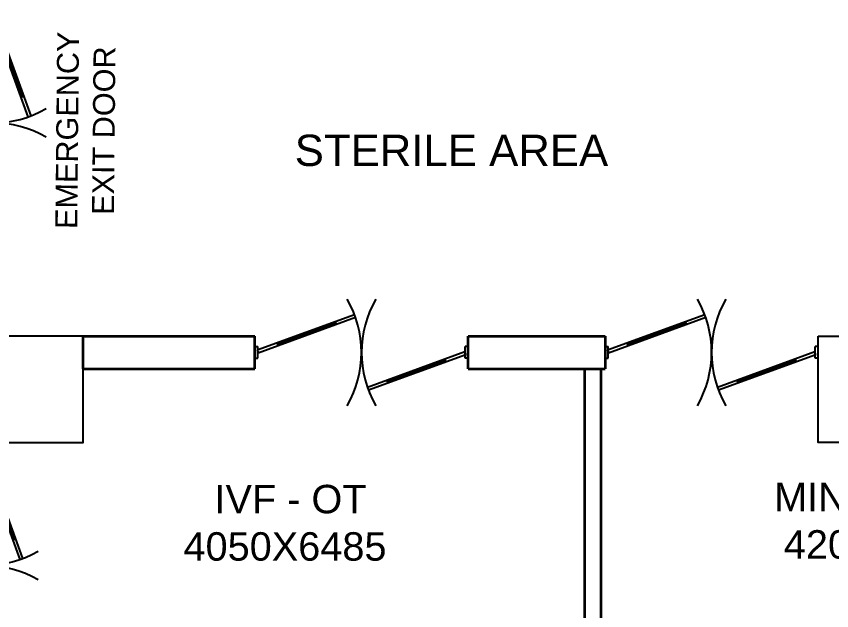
# Model space of a CAD drawing. Extents: x 3485972 to 3601240, y -673889 to -591207.
# Drawn here: x 3492795 to 3498536, y -607238 to -603055 of the extents above; entities that cross this region are included whole.
import ezdxf

# ---------------------------------------------------------------- set-up
doc = ezdxf.new("R2010")
doc.units = 0
doc.header["$LTSCALE"] = 6
doc.header["$MEASUREMENT"] = 0
for name, color, linetype in [('COL', 5, 'CONTINUOUS'), ('DOOR', 44, 'CONTINUOUS'), ('TEXT', 181, 'CONTINUOUS')]:
    doc.layers.add(name, color=color, linetype=linetype)
doc.layers.add('WALL', color=8, linetype='CONTINUOUS', lineweight=35)
doc.styles.add('ARIAL', font='arial.ttf')

# ---------------------------------------------------------------- blocks, each defined once
blk = doc.blocks.new('Z$W@#5624')
at = {"layer": 'DOOR'}
for p, q in [((1778.6, 469.7), (957.4, 768.6)), ((1770, 446.2), (948.8, 745.1)), ((1121.6, 708.8), (1113.1, 685.4)), ((1610.1, 517.8), (1117.3, 697.1)), ((0, 499.4), (25, 499.4)), ((0, 399.5), (0, 499.4)), ((25, 399.5), (25, 499.4)), ((1614.3, 529.5), (1605.8, 506)), ((1797.8, 499.4), (1772.8, 499.4)), ((1772.8, 399.5), (1772.8, 499.4)), ((1797.8, 399.5), (1797.8, 499.4)), ((19.2, 429.2), (27.7, 452.6)), ((19.2, 429.2), (840.4, 130.3)), ((27.7, 452.6), (848.9, 153.7)), ((1778.6, 469.7), (1770, 446.2)), ((0, 399.5), (25, 399.5)), ((183.4, 369.4), (192, 392.9)), ((187.7, 381.1), (680.4, 201.8)), ((1797.8, 399.5), (1772.8, 399.5)), ((684.7, 213.5), (676.2, 190.1))]:
    blk.add_line(p, q, dxfattribs=at)
at = {"layer": 'DOOR', "color": 145, "extrusion": (0, 0, -1)}
for centre, start_param, end_param in [((0, 449.4), -0.523599, 0.523599), ((1797.8, 449.4), 2.617994, 3.665191)]:
    blk.add_ellipse(centre, major_axis=(898.9, 0), ratio=1, start_param=start_param, end_param=end_param, dxfattribs=at)

msp = doc.modelspace()

# ---------------------------------------------------------------- linework, layer by layer
at = {"layer": 'COL'}
for points in [[(3492515.7, -606055), (3493265.7, -606055), (3493265.7, -605305), (3492515.7, -605305)], [(3498440.7, -605305), (3499190.7, -605305), (3499190.7, -606055), (3498440.7, -606055)]]:
    msp.add_lwpolyline(points, close=True, dxfattribs=at)
at = {"layer": 'WALL', "linetype": 'ByBlock'}
for p, q in [((3493265.7, -605305), (3493265.7, -605305)), ((3493265.7, -605305), (3494475.7, -605305)), ((3493265.7, -605535), (3493265.7, -605305)), ((3494475.7, -605535), (3494475.7, -605305)), ((3495975.7, -605305), (3496940.7, -605305)), ((3495975.7, -605535), (3495975.7, -605305)), ((3496940.7, -605305), (3496940.7, -605535)), ((3493265.7, -605535), (3493265.7, -605535)), ((3493265.7, -605535), (3494475.7, -605535)), ((3495975.7, -605535), (3496940.7, -605535)), ((3496795.7, -605535), (3496795.7, -608162.5)), ((3496910.7, -605535), (3496910.7, -608162.5))]:
    msp.add_line(p, q, dxfattribs=at)

# ---------------------------------------------------------------- block references
at = {"layer": 'DOOR', "linetype": 'Continuous', "xscale": -0.8343726266175508, "yscale": 0.8343726266175508, "zscale": 0.8343726257153321}
for p, rotation in [((3492255.7, -604555.5), 269.9999999999999), ((3492198.2, -607670), 270)]:
    msp.add_blockref('Z$W@#5624', p, dxfattribs=dict(at, rotation=rotation))
for p in [(3495975.7, -605795), (3498440.7, -605795)]:
    msp.add_blockref('Z$W@#5624', p, dxfattribs=at)

# ---------------------------------------------------------------- texts
at = {"layer": 'TEXT', "char_height": 200, "attachment_point": 5, "style": 'ARIAL'}
for s, insert, width in [(' IVF - OT\\P4050X6485', (3494686.9, -606620.2), 3651.323), ('MINOR - OT\\P4200X6485', (3498913.9, -606605.8, -101230.8), 2454.158)]:
    msp.add_mtext(s, dxfattribs=dict(at, insert=insert, width=width))
at = {"layer": 'WALL', "color": 7, "linetype": 'Continuous', "insert": (3493282.9, -603888.5), "char_height": 154.29, "width": 1944.789, "attachment_point": 5, "rotation": 89.43793, "style": 'ARIAL'}
msp.add_mtext(' EMERGENCY\\P EXIT DOOR', dxfattribs=at)
at = {"layer": 'WALL', "color": 7, "linetype": 'Continuous', "insert": (3495859, -603816.3), "char_height": 220.414, "width": 4941.395, "attachment_point": 5, "style": 'ARIAL'}
msp.add_mtext('\\PSTERILE AREA', dxfattribs=at)

doc.saveas('drawing.dxf')
